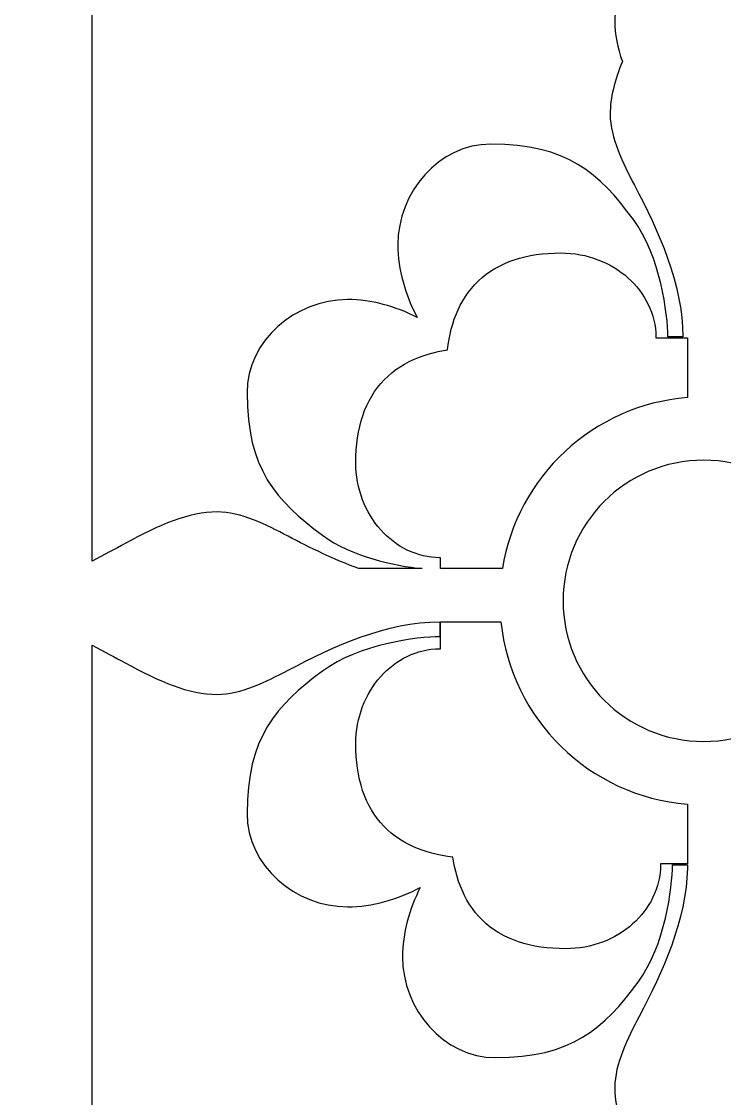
# Model space of a CAD drawing. Header units: centimetres. Extents: x -9.9 to 7.5, y -9.5 to 6.6.
# Drawn here: x 5.596 to 6.441, y -1.519 to -0.223 of the extents above; entities that cross this region are included whole.
import ezdxf

# ---------------------------------------------------------------- set-up
doc = ezdxf.new("R2010")
doc.units = ezdxf.units.CM
doc.header["$MEASUREMENT"] = 0
doc.layers.add('layer 1', color=7, linetype='Continuous')

msp = doc.modelspace()

# ---------------------------------------------------------------- linework, layer by layer
at = {"layer": 'layer 1', "color": 242}
for points, knots in [([(-0.77341, -9.47414), (-0.77341, -9.47414), (-0.77341, 6.55374), (-0.77341, 6.55374), (-0.77341, 6.55374), (-0.77341, 6.55374), (7.53147, 6.55374), (7.53147, 6.55374), (7.53147, 6.55374), (7.53147, 6.55374), (7.53147, -9.47414), (7.53147, -9.47414), (7.53147, -9.47414), (7.53147, -9.47414), (-0.77341, -9.47414), (-0.77341, -9.47414)], [0, 0, 0, 0, 0.2, 0.2, 0.2, 0.2, 0.4, 0.4, 0.4, 0.4, 0.6, 0.6, 0.6, 0.6, 1, 1, 1, 1]), ([(5.68065, 0.3086), (5.68065, 0.3086), (5.68065, -0.87241), (5.68065, -0.87241), (5.68065, -0.87241), (5.69508, -0.86493), (5.70855, -0.85773), (5.72031, -0.85135), (5.72031, -0.85135), (5.76062, -0.82894), (5.79758, -0.81327), (5.83119, -0.81327), (5.83119, -0.81327), (5.85919, -0.81327), (5.89056, -0.82894), (5.91632, -0.84239), (5.91632, -0.84239), (5.94296, -0.85653), (5.97171, -0.87067), (6.00154, -0.88147), (6.00154, -0.88147), (6.00154, -0.88147), (6.07756, -0.88147), (6.07756, -0.88147), (6.07756, -0.88147), (6.0443, -0.87807), (5.99251, -0.86712), (5.95777, -0.84126), (5.95777, -0.84126), (5.90175, -0.79982), (5.86704, -0.76175), (5.86704, -0.66988), (5.86704, -0.66988), (5.86704, -0.60715), (5.92527, -0.55788), (5.98801, -0.55788), (5.98801, -0.55788), (6.0164, -0.55788), (6.0457, -0.56614), (6.07166, -0.57923), (6.07166, -0.57923), (6.05747, -0.55237), (6.04841, -0.52163), (6.04841, -0.49189), (6.04841, -0.49189), (6.04841, -0.42914), (6.09768, -0.37092), (6.16041, -0.37092), (6.16041, -0.37092), (6.25228, -0.37092), (6.29034, -0.40563), (6.33179, -0.46164), (6.33179, -0.46164), (6.36427, -0.50531), (6.37324, -0.57589), (6.37324, -0.60278), (6.37324, -0.60278), (6.37324, -0.60278), (6.39116, -0.60278), (6.39116, -0.60278), (6.39116, -0.60278), (6.39116, -0.53892), (6.36204, -0.47508), (6.33291, -0.4202), (6.33291, -0.4202), (6.31946, -0.39444), (6.30379, -0.36307), (6.30379, -0.33506), (6.30379, -0.33506), (6.30379, -0.31512), (6.30931, -0.29399), (6.31848, -0.27168), (6.31848, -0.27168), (6.31271, -0.25479), (6.30939, -0.2386), (6.30939, -0.22313), (6.30939, -0.22313), (6.30939, -0.19512), (6.32506, -0.16376), (6.33852, -0.13799), (6.33852, -0.13799), (6.36706, -0.08423), (6.39557, -0.02187), (6.39672, 0.04068), (6.39672, 0.04068), (6.39672, 0.04068), (6.39672, 0.04459), (6.39672, 0.04459), (6.39672, 0.04459), (6.39672, 0.04459), (6.37884, 0.04459), (6.37884, 0.04459), (6.37884, 0.04459), (6.37884, 0.0177), (6.36988, -0.05288), (6.33739, -0.09655), (6.33739, -0.09655), (6.29595, -0.15257), (6.25787, -0.18728), (6.16601, -0.18728), (6.16601, -0.18728), (6.10328, -0.18728), (6.054, -0.12905), (6.054, -0.0663), (6.054, -0.0663), (6.054, -0.03792), (6.06227, -0.00861), (6.07536, 0.01735), (6.07536, 0.01735), (6.0485, 0.00316), (6.01775, -0.00591), (5.98801, -0.00591), (5.98801, -0.00591), (5.92527, -0.00591), (5.86704, 0.04336), (5.86704, 0.10609), (5.86704, 0.10609), (5.86704, 0.19796), (5.90175, 0.23603), (5.95777, 0.27747), (5.95777, 0.27747), (6.00144, 0.30996), (6.07201, 0.31893), (6.0989, 0.31893), (6.0989, 0.31893), (6.0989, 0.31893), (6.0989, 0.33685), (6.0989, 0.33685), (6.0989, 0.33685), (6.03504, 0.33685), (5.97121, 0.30772), (5.91632, 0.27859), (5.91632, 0.27859), (5.89056, 0.26515), (5.85919, 0.24947), (5.83119, 0.24947), (5.83119, 0.24947), (5.79758, 0.24947), (5.76062, 0.26515), (5.72031, 0.28756), (5.72031, 0.28756), (5.70855, 0.29394), (5.69508, 0.30112), (5.68065, 0.3086)], [0, 0, 0, 0, 0.027027, 0.027027, 0.027027, 0.027027, 0.0540541, 0.0540541, 0.0540541, 0.0540541, 0.0810811, 0.0810811, 0.0810811, 0.0810811, 0.1081081, 0.1081081, 0.1081081, 0.1081081, 0.1351351, 0.1351351, 0.1351351, 0.1351351, 0.1621622, 0.1621622, 0.1621622, 0.1621622, 0.1891892, 0.1891892, 0.1891892, 0.1891892, 0.2162162, 0.2162162, 0.2162162, 0.2162162, 0.2432432, 0.2432432, 0.2432432, 0.2432432, 0.2702703, 0.2702703, 0.2702703, 0.2702703, 0.2972973, 0.2972973, 0.2972973, 0.2972973, 0.3243243, 0.3243243, 0.3243243, 0.3243243, 0.3513514, 0.3513514, 0.3513514, 0.3513514, 0.3783784, 0.3783784, 0.3783784, 0.3783784, 0.4054054, 0.4054054, 0.4054054, 0.4054054, 0.4324324, 0.4324324, 0.4324324, 0.4324324, 0.4594595, 0.4594595, 0.4594595, 0.4594595, 0.4864865, 0.4864865, 0.4864865, 0.4864865, 0.5135135, 0.5135135, 0.5135135, 0.5135135, 0.5405405, 0.5405405, 0.5405405, 0.5405405, 0.5675676, 0.5675676, 0.5675676, 0.5675676, 0.5945946, 0.5945946, 0.5945946, 0.5945946, 0.6216216, 0.6216216, 0.6216216, 0.6216216, 0.6486486, 0.6486486, 0.6486486, 0.6486486, 0.6756757, 0.6756757, 0.6756757, 0.6756757, 0.7027027, 0.7027027, 0.7027027, 0.7027027, 0.7297297, 0.7297297, 0.7297297, 0.7297297, 0.7567568, 0.7567568, 0.7567568, 0.7567568, 0.7837838, 0.7837838, 0.7837838, 0.7837838, 0.8108108, 0.8108108, 0.8108108, 0.8108108, 0.8378378, 0.8378378, 0.8378378, 0.8378378, 0.8648649, 0.8648649, 0.8648649, 0.8648649, 0.8918919, 0.8918919, 0.8918919, 0.8918919, 0.9189189, 0.9189189, 0.9189189, 0.9189189, 0.9459459, 0.9459459, 0.9459459, 0.9459459, 1, 1, 1, 1]), ([(6.09988, -0.88147), (6.09988, -0.88147), (6.17419, -0.88147), (6.17419, -0.88147), (6.17419, -0.88147), (6.19177, -0.7708), (6.28341, -0.68477), (6.39672, -0.67578), (6.39672, -0.67578), (6.39672, -0.67578), (6.39672, -0.60376), (6.39672, -0.60376), (6.39672, -0.60376), (6.39672, -0.60376), (6.3588, -0.60376), (6.3588, -0.60376), (6.3588, -0.60376), (6.3588, -0.60376), (6.3588, -0.60238), (6.3588, -0.60238), (6.3588, -0.60238), (6.3588, -0.60238), (6.35866, -0.59765), (6.35866, -0.59765), (6.35866, -0.59765), (6.35866, -0.59765), (6.3582, -0.59258), (6.3582, -0.59258), (6.3582, -0.59258), (6.3582, -0.59258), (6.35745, -0.58756), (6.35745, -0.58756), (6.35745, -0.58756), (6.35745, -0.58756), (6.35642, -0.58261), (6.35642, -0.58261), (6.35642, -0.58261), (6.35642, -0.58261), (6.35511, -0.57774), (6.35511, -0.57774), (6.35511, -0.57774), (6.35511, -0.57774), (6.35354, -0.57296), (6.35354, -0.57296), (6.35354, -0.57296), (6.35354, -0.57296), (6.35171, -0.56828), (6.35171, -0.56828), (6.35171, -0.56828), (6.35171, -0.56828), (6.34964, -0.5637), (6.34964, -0.5637), (6.34964, -0.5637), (6.34964, -0.5637), (6.34733, -0.55923), (6.34733, -0.55923), (6.34733, -0.55923), (6.34733, -0.55923), (6.3448, -0.55489), (6.3448, -0.55489), (6.3448, -0.55489), (6.3448, -0.55489), (6.34205, -0.55067), (6.34205, -0.55067), (6.34205, -0.55067), (6.34205, -0.55067), (6.33909, -0.54658), (6.33909, -0.54658), (6.33909, -0.54658), (6.33909, -0.54658), (6.33592, -0.54263), (6.33592, -0.54263), (6.33592, -0.54263), (6.33592, -0.54263), (6.33255, -0.53882), (6.33255, -0.53882), (6.33255, -0.53882), (6.33255, -0.53882), (6.32899, -0.53516), (6.32899, -0.53516), (6.32899, -0.53516), (6.32899, -0.53516), (6.32524, -0.53165), (6.32524, -0.53165), (6.32524, -0.53165), (6.32524, -0.53165), (6.3213, -0.5283), (6.3213, -0.5283), (6.3213, -0.5283), (6.3213, -0.5283), (6.3172, -0.52512), (6.3172, -0.52512), (6.3172, -0.52512), (6.3172, -0.52512), (6.31292, -0.52211), (6.31292, -0.52211), (6.31292, -0.52211), (6.31292, -0.52211), (6.30848, -0.51927), (6.30848, -0.51927), (6.30848, -0.51927), (6.30848, -0.51927), (6.30388, -0.51663), (6.30388, -0.51663), (6.30388, -0.51663), (6.30388, -0.51663), (6.29912, -0.51418), (6.29912, -0.51418), (6.29912, -0.51418), (6.29912, -0.51418), (6.29422, -0.51192), (6.29422, -0.51192), (6.29422, -0.51192), (6.29422, -0.51192), (6.28917, -0.50987), (6.28917, -0.50987), (6.28917, -0.50987), (6.28917, -0.50987), (6.28398, -0.50804), (6.28398, -0.50804), (6.28398, -0.50804), (6.28398, -0.50804), (6.27867, -0.50643), (6.27867, -0.50643), (6.27867, -0.50643), (6.27867, -0.50643), (6.27323, -0.50505), (6.27323, -0.50505), (6.27323, -0.50505), (6.27323, -0.50505), (6.26768, -0.50391), (6.26768, -0.50391), (6.26768, -0.50391), (6.26768, -0.50391), (6.26201, -0.503), (6.26201, -0.503), (6.26201, -0.503), (6.26201, -0.503), (6.25624, -0.50235), (6.25624, -0.50235), (6.25624, -0.50235), (6.25624, -0.50235), (6.25038, -0.50196), (6.25038, -0.50196), (6.25038, -0.50196), (6.25038, -0.50196), (6.24451, -0.50182), (6.24451, -0.50182), (6.24451, -0.50182), (6.24451, -0.50182), (6.23677, -0.50195), (6.23677, -0.50195), (6.23677, -0.50195), (6.23677, -0.50195), (6.22931, -0.50232), (6.22931, -0.50232), (6.22931, -0.50232), (6.22931, -0.50232), (6.22204, -0.50295), (6.22204, -0.50295), (6.22204, -0.50295), (6.22204, -0.50295), (6.21495, -0.50382), (6.21495, -0.50382), (6.21495, -0.50382), (6.21495, -0.50382), (6.20805, -0.50496), (6.20805, -0.50496), (6.20805, -0.50496), (6.20805, -0.50496), (6.20133, -0.50637), (6.20133, -0.50637), (6.20133, -0.50637), (6.20133, -0.50637), (6.19479, -0.50804), (6.19479, -0.50804), (6.19479, -0.50804), (6.19479, -0.50804), (6.18845, -0.50998), (6.18845, -0.50998), (6.18845, -0.50998), (6.18845, -0.50998), (6.18229, -0.51221), (6.18229, -0.51221), (6.18229, -0.51221), (6.18229, -0.51221), (6.17633, -0.51471), (6.17633, -0.51471), (6.17633, -0.51471), (6.17633, -0.51471), (6.17058, -0.51749), (6.17058, -0.51749), (6.17058, -0.51749), (6.17058, -0.51749), (6.16504, -0.52055), (6.16504, -0.52055), (6.16504, -0.52055), (6.16504, -0.52055), (6.15973, -0.52389), (6.15973, -0.52389), (6.15973, -0.52389), (6.15973, -0.52389), (6.15465, -0.5275), (6.15465, -0.5275), (6.15465, -0.5275), (6.15465, -0.5275), (6.14982, -0.53138), (6.14982, -0.53138), (6.14982, -0.53138), (6.14982, -0.53138), (6.14526, -0.5355), (6.14526, -0.5355), (6.14526, -0.5355), (6.14526, -0.5355), (6.14095, -0.53987), (6.14095, -0.53987), (6.14095, -0.53987), (6.14095, -0.53987), (6.13692, -0.54446), (6.13692, -0.54446), (6.13692, -0.54446), (6.13692, -0.54446), (6.13316, -0.54925), (6.13316, -0.54925), (6.13316, -0.54925), (6.13316, -0.54925), (6.12969, -0.55424), (6.12969, -0.55424), (6.12969, -0.55424), (6.12969, -0.55424), (6.12649, -0.5594), (6.12649, -0.5594), (6.12649, -0.5594), (6.12649, -0.5594), (6.12356, -0.56473), (6.12356, -0.56473), (6.12356, -0.56473), (6.12356, -0.56473), (6.1209, -0.5702), (6.1209, -0.5702), (6.1209, -0.5702), (6.1209, -0.5702), (6.1185, -0.57581), (6.1185, -0.57581), (6.1185, -0.57581), (6.1185, -0.57581), (6.11634, -0.58155), (6.11634, -0.58155), (6.11634, -0.58155), (6.11634, -0.58155), (6.11443, -0.5874), (6.11443, -0.5874), (6.11443, -0.5874), (6.11443, -0.5874), (6.11274, -0.59337), (6.11274, -0.59337), (6.11274, -0.59337), (6.11274, -0.59337), (6.11128, -0.59945), (6.11128, -0.59945), (6.11128, -0.59945), (6.11128, -0.59945), (6.11003, -0.60563), (6.11003, -0.60563), (6.11003, -0.60563), (6.11003, -0.60563), (6.10898, -0.61192), (6.10898, -0.61192), (6.10898, -0.61192), (6.10898, -0.61192), (6.10813, -0.6183), (6.10813, -0.6183), (6.10813, -0.6183), (6.10813, -0.6183), (6.10811, -0.61849), (6.10811, -0.61849), (6.10811, -0.61849), (6.10811, -0.61849), (6.1033, -0.61925), (6.1033, -0.61925), (6.1033, -0.61925), (6.1033, -0.61925), (6.09704, -0.62046), (6.09704, -0.62046), (6.09704, -0.62046), (6.09704, -0.62046), (6.09088, -0.62188), (6.09088, -0.62188), (6.09088, -0.62188), (6.09088, -0.62188), (6.08484, -0.62353), (6.08484, -0.62353), (6.08484, -0.62353), (6.08484, -0.62353), (6.07891, -0.62541), (6.07891, -0.62541), (6.07891, -0.62541), (6.07891, -0.62541), (6.0731, -0.62753), (6.0731, -0.62753), (6.0731, -0.62753), (6.0731, -0.62753), (6.06741, -0.6299), (6.06741, -0.6299), (6.06741, -0.6299), (6.06741, -0.6299), (6.06186, -0.63253), (6.06186, -0.63253), (6.06186, -0.63253), (6.06186, -0.63253), (6.05647, -0.63544), (6.05647, -0.63544), (6.05647, -0.63544), (6.05647, -0.63544), (6.05123, -0.63861), (6.05123, -0.63861), (6.05123, -0.63861), (6.05123, -0.63861), (6.04617, -0.64207), (6.04617, -0.64207), (6.04617, -0.64207), (6.04617, -0.64207), (6.0413, -0.64581), (6.0413, -0.64581), (6.0413, -0.64581), (6.0413, -0.64581), (6.03664, -0.64983), (6.03664, -0.64983), (6.03664, -0.64983), (6.03664, -0.64983), (6.03221, -0.65413), (6.03221, -0.65413), (6.03221, -0.65413), (6.03221, -0.65413), (6.02801, -0.65871), (6.02801, -0.65871), (6.02801, -0.65871), (6.02801, -0.65871), (6.02407, -0.66354), (6.02407, -0.66354), (6.02407, -0.66354), (6.02407, -0.66354), (6.0204, -0.66863), (6.0204, -0.66863), (6.0204, -0.66863), (6.0204, -0.66863), (6.017, -0.67397), (6.017, -0.67397), (6.017, -0.67397), (6.017, -0.67397), (6.01388, -0.67953), (6.01388, -0.67953), (6.01388, -0.67953), (6.01388, -0.67953), (6.01105, -0.68531), (6.01105, -0.68531), (6.01105, -0.68531), (6.01105, -0.68531), (6.00851, -0.69131), (6.00851, -0.69131), (6.00851, -0.69131), (6.00851, -0.69131), (6.00625, -0.6975), (6.00625, -0.6975), (6.00625, -0.6975), (6.00625, -0.6975), (6.00427, -0.70389), (6.00427, -0.70389), (6.00427, -0.70389), (6.00427, -0.70389), (6.00257, -0.71047), (6.00257, -0.71047), (6.00257, -0.71047), (6.00257, -0.71047), (6.00114, -0.71724), (6.00114, -0.71724), (6.00114, -0.71724), (6.00114, -0.71724), (5.99998, -0.72419), (5.99998, -0.72419), (5.99998, -0.72419), (5.99998, -0.72419), (5.99909, -0.73133), (5.99909, -0.73133), (5.99909, -0.73133), (5.99909, -0.73133), (5.99845, -0.73866), (5.99845, -0.73866), (5.99845, -0.73866), (5.99845, -0.73866), (5.99807, -0.74618), (5.99807, -0.74618), (5.99807, -0.74618), (5.99807, -0.74618), (5.99795, -0.75398), (5.99795, -0.75398), (5.99795, -0.75398), (5.99795, -0.75398), (5.99808, -0.75985), (5.99808, -0.75985), (5.99808, -0.75985), (5.99808, -0.75985), (5.99848, -0.76571), (5.99848, -0.76571), (5.99848, -0.76571), (5.99848, -0.76571), (5.99913, -0.77148), (5.99913, -0.77148), (5.99913, -0.77148), (5.99913, -0.77148), (6.00003, -0.77714), (6.00003, -0.77714), (6.00003, -0.77714), (6.00003, -0.77714), (6.00117, -0.7827), (6.00117, -0.7827), (6.00117, -0.7827), (6.00117, -0.7827), (6.00255, -0.78815), (6.00255, -0.78815), (6.00255, -0.78815), (6.00255, -0.78815), (6.00417, -0.79347), (6.00417, -0.79347), (6.00417, -0.79347), (6.00417, -0.79347), (6.006, -0.79865), (6.006, -0.79865), (6.006, -0.79865), (6.006, -0.79865), (6.00804, -0.80369), (6.00804, -0.80369), (6.00804, -0.80369), (6.00804, -0.80369), (6.01029, -0.8086), (6.01029, -0.8086), (6.01029, -0.8086), (6.01029, -0.8086), (6.01275, -0.81335), (6.01275, -0.81335), (6.01275, -0.81335), (6.01275, -0.81335), (6.01539, -0.81796), (6.01539, -0.81796), (6.01539, -0.81796), (6.01539, -0.81796), (6.01822, -0.8224), (6.01822, -0.8224), (6.01822, -0.8224), (6.01822, -0.8224), (6.02124, -0.82668), (6.02124, -0.82668), (6.02124, -0.82668), (6.02124, -0.82668), (6.02442, -0.83079), (6.02442, -0.83079), (6.02442, -0.83079), (6.02442, -0.83079), (6.02777, -0.83472), (6.02777, -0.83472), (6.02777, -0.83472), (6.02777, -0.83472), (6.03127, -0.83847), (6.03127, -0.83847), (6.03127, -0.83847), (6.03127, -0.83847), (6.03493, -0.84203), (6.03493, -0.84203), (6.03493, -0.84203), (6.03493, -0.84203), (6.03875, -0.8454), (6.03875, -0.8454), (6.03875, -0.8454), (6.03875, -0.8454), (6.0427, -0.84857), (6.0427, -0.84857), (6.0427, -0.84857), (6.0427, -0.84857), (6.04679, -0.85154), (6.04679, -0.85154), (6.04679, -0.85154), (6.04679, -0.85154), (6.05101, -0.85429), (6.05101, -0.85429), (6.05101, -0.85429), (6.05101, -0.85429), (6.05536, -0.85683), (6.05536, -0.85683), (6.05536, -0.85683), (6.05536, -0.85683), (6.05982, -0.85913), (6.05982, -0.85913), (6.05982, -0.85913), (6.05982, -0.85913), (6.06439, -0.8612), (6.06439, -0.8612), (6.06439, -0.8612), (6.06439, -0.8612), (6.06907, -0.86302), (6.06907, -0.86302), (6.06907, -0.86302), (6.06907, -0.86302), (6.07386, -0.8646), (6.07386, -0.8646), (6.07386, -0.8646), (6.07386, -0.8646), (6.07873, -0.8659), (6.07873, -0.8659), (6.07873, -0.8659), (6.07873, -0.8659), (6.08368, -0.86694), (6.08368, -0.86694), (6.08368, -0.86694), (6.08368, -0.86694), (6.0887, -0.86769), (6.0887, -0.86769), (6.0887, -0.86769), (6.0887, -0.86769), (6.09378, -0.86815), (6.09378, -0.86815), (6.09378, -0.86815), (6.09378, -0.86815), (6.09851, -0.86829), (6.09851, -0.86829), (6.09851, -0.86829), (6.09851, -0.86829), (6.09988, -0.86829), (6.09988, -0.86829), (6.09988, -0.86829), (6.09988, -0.86829), (6.09988, -0.88147), (6.09988, -0.88147)], [0, 0, 0, 0, 0.0074627, 0.0074627, 0.0074627, 0.0074627, 0.0149254, 0.0149254, 0.0149254, 0.0149254, 0.0223881, 0.0223881, 0.0223881, 0.0223881, 0.0298507, 0.0298507, 0.0298507, 0.0298507, 0.0373134, 0.0373134, 0.0373134, 0.0373134, 0.0447761, 0.0447761, 0.0447761, 0.0447761, 0.0522388, 0.0522388, 0.0522388, 0.0522388, 0.0597015, 0.0597015, 0.0597015, 0.0597015, 0.0671642, 0.0671642, 0.0671642, 0.0671642, 0.0746269, 0.0746269, 0.0746269, 0.0746269, 0.0820896, 0.0820896, 0.0820896, 0.0820896, 0.0895522, 0.0895522, 0.0895522, 0.0895522, 0.0970149, 0.0970149, 0.0970149, 0.0970149, 0.1044776, 0.1044776, 0.1044776, 0.1044776, 0.1119403, 0.1119403, 0.1119403, 0.1119403, 0.119403, 0.119403, 0.119403, 0.119403, 0.1268657, 0.1268657, 0.1268657, 0.1268657, 0.1343284, 0.1343284, 0.1343284, 0.1343284, 0.141791, 0.141791, 0.141791, 0.141791, 0.1492537, 0.1492537, 0.1492537, 0.1492537, 0.1567164, 0.1567164, 0.1567164, 0.1567164, 0.1641791, 0.1641791, 0.1641791, 0.1641791, 0.1716418, 0.1716418, 0.1716418, 0.1716418, 0.1791045, 0.1791045, 0.1791045, 0.1791045, 0.1865672, 0.1865672, 0.1865672, 0.1865672, 0.1940299, 0.1940299, 0.1940299, 0.1940299, 0.2014925, 0.2014925, 0.2014925, 0.2014925, 0.2089552, 0.2089552, 0.2089552, 0.2089552, 0.2164179, 0.2164179, 0.2164179, 0.2164179, 0.2238806, 0.2238806, 0.2238806, 0.2238806, 0.2313433, 0.2313433, 0.2313433, 0.2313433, 0.238806, 0.238806, 0.238806, 0.238806, 0.2462687, 0.2462687, 0.2462687, 0.2462687, 0.2537313, 0.2537313, 0.2537313, 0.2537313, 0.261194, 0.261194, 0.261194, 0.261194, 0.2686567, 0.2686567, 0.2686567, 0.2686567, 0.2761194, 0.2761194, 0.2761194, 0.2761194, 0.2835821, 0.2835821, 0.2835821, 0.2835821, 0.2910448, 0.2910448, 0.2910448, 0.2910448, 0.2985075, 0.2985075, 0.2985075, 0.2985075, 0.3059701, 0.3059701, 0.3059701, 0.3059701, 0.3134328, 0.3134328, 0.3134328, 0.3134328, 0.3208955, 0.3208955, 0.3208955, 0.3208955, 0.3283582, 0.3283582, 0.3283582, 0.3283582, 0.3358209, 0.3358209, 0.3358209, 0.3358209, 0.3432836, 0.3432836, 0.3432836, 0.3432836, 0.3507463, 0.3507463, 0.3507463, 0.3507463, 0.358209, 0.358209, 0.358209, 0.358209, 0.3656716, 0.3656716, 0.3656716, 0.3656716, 0.3731343, 0.3731343, 0.3731343, 0.3731343, 0.380597, 0.380597, 0.380597, 0.380597, 0.3880597, 0.3880597, 0.3880597, 0.3880597, 0.3955224, 0.3955224, 0.3955224, 0.3955224, 0.4029851, 0.4029851, 0.4029851, 0.4029851, 0.4104478, 0.4104478, 0.4104478, 0.4104478, 0.4179104, 0.4179104, 0.4179104, 0.4179104, 0.4253731, 0.4253731, 0.4253731, 0.4253731, 0.4328358, 0.4328358, 0.4328358, 0.4328358, 0.4402985, 0.4402985, 0.4402985, 0.4402985, 0.4477612, 0.4477612, 0.4477612, 0.4477612, 0.4552239, 0.4552239, 0.4552239, 0.4552239, 0.4626866, 0.4626866, 0.4626866, 0.4626866, 0.4701493, 0.4701493, 0.4701493, 0.4701493, 0.4776119, 0.4776119, 0.4776119, 0.4776119, 0.4850746, 0.4850746, 0.4850746, 0.4850746, 0.4925373, 0.4925373, 0.4925373, 0.4925373, 0.5, 0.5, 0.5, 0.5, 0.5074627, 0.5074627, 0.5074627, 0.5074627, 0.5149254, 0.5149254, 0.5149254, 0.5149254, 0.5223881, 0.5223881, 0.5223881, 0.5223881, 0.5298507, 0.5298507, 0.5298507, 0.5298507, 0.5373134, 0.5373134, 0.5373134, 0.5373134, 0.5447761, 0.5447761, 0.5447761, 0.5447761, 0.5522388, 0.5522388, 0.5522388, 0.5522388, 0.5597015, 0.5597015, 0.5597015, 0.5597015, 0.5671642, 0.5671642, 0.5671642, 0.5671642, 0.5746269, 0.5746269, 0.5746269, 0.5746269, 0.5820896, 0.5820896, 0.5820896, 0.5820896, 0.5895522, 0.5895522, 0.5895522, 0.5895522, 0.5970149, 0.5970149, 0.5970149, 0.5970149, 0.6044776, 0.6044776, 0.6044776, 0.6044776, 0.6119403, 0.6119403, 0.6119403, 0.6119403, 0.619403, 0.619403, 0.619403, 0.619403, 0.6268657, 0.6268657, 0.6268657, 0.6268657, 0.6343284, 0.6343284, 0.6343284, 0.6343284, 0.641791, 0.641791, 0.641791, 0.641791, 0.6492537, 0.6492537, 0.6492537, 0.6492537, 0.6567164, 0.6567164, 0.6567164, 0.6567164, 0.6641791, 0.6641791, 0.6641791, 0.6641791, 0.6716418, 0.6716418, 0.6716418, 0.6716418, 0.6791045, 0.6791045, 0.6791045, 0.6791045, 0.6865672, 0.6865672, 0.6865672, 0.6865672, 0.6940299, 0.6940299, 0.6940299, 0.6940299, 0.7014925, 0.7014925, 0.7014925, 0.7014925, 0.7089552, 0.7089552, 0.7089552, 0.7089552, 0.7164179, 0.7164179, 0.7164179, 0.7164179, 0.7238806, 0.7238806, 0.7238806, 0.7238806, 0.7313433, 0.7313433, 0.7313433, 0.7313433, 0.738806, 0.738806, 0.738806, 0.738806, 0.7462687, 0.7462687, 0.7462687, 0.7462687, 0.7537313, 0.7537313, 0.7537313, 0.7537313, 0.761194, 0.761194, 0.761194, 0.761194, 0.7686567, 0.7686567, 0.7686567, 0.7686567, 0.7761194, 0.7761194, 0.7761194, 0.7761194, 0.7835821, 0.7835821, 0.7835821, 0.7835821, 0.7910448, 0.7910448, 0.7910448, 0.7910448, 0.7985075, 0.7985075, 0.7985075, 0.7985075, 0.8059701, 0.8059701, 0.8059701, 0.8059701, 0.8134328, 0.8134328, 0.8134328, 0.8134328, 0.8208955, 0.8208955, 0.8208955, 0.8208955, 0.8283582, 0.8283582, 0.8283582, 0.8283582, 0.8358209, 0.8358209, 0.8358209, 0.8358209, 0.8432836, 0.8432836, 0.8432836, 0.8432836, 0.8507463, 0.8507463, 0.8507463, 0.8507463, 0.858209, 0.858209, 0.858209, 0.858209, 0.8656716, 0.8656716, 0.8656716, 0.8656716, 0.8731343, 0.8731343, 0.8731343, 0.8731343, 0.880597, 0.880597, 0.880597, 0.880597, 0.8880597, 0.8880597, 0.8880597, 0.8880597, 0.8955224, 0.8955224, 0.8955224, 0.8955224, 0.9029851, 0.9029851, 0.9029851, 0.9029851, 0.9104478, 0.9104478, 0.9104478, 0.9104478, 0.9179104, 0.9179104, 0.9179104, 0.9179104, 0.9253731, 0.9253731, 0.9253731, 0.9253731, 0.9328358, 0.9328358, 0.9328358, 0.9328358, 0.9402985, 0.9402985, 0.9402985, 0.9402985, 0.9477612, 0.9477612, 0.9477612, 0.9477612, 0.9552239, 0.9552239, 0.9552239, 0.9552239, 0.9626866, 0.9626866, 0.9626866, 0.9626866, 0.9701493, 0.9701493, 0.9701493, 0.9701493, 0.9776119, 0.9776119, 0.9776119, 0.9776119, 0.9850746, 0.9850746, 0.9850746, 0.9850746, 1, 1, 1, 1]), ([(6.2472, -0.92024), (6.2472, -0.82683), (6.32295, -0.75107), (6.41636, -0.75107), (6.41636, -0.75107), (6.50978, -0.75107), (6.58553, -0.82683), (6.58553, -0.92024), (6.58553, -0.92024), (6.58553, -1.01365), (6.50978, -1.08941), (6.41636, -1.08941), (6.41636, -1.08941), (6.32295, -1.08941), (6.2472, -1.01365), (6.2472, -0.92024)], [0, 0, 0, 0, 0.2, 0.2, 0.2, 0.2, 0.4, 0.4, 0.4, 0.4, 0.6, 0.6, 0.6, 0.6, 1, 1, 1, 1]), ([(5.68065, -0.97368), (5.68065, -0.97368), (5.68065, -2.15469), (5.68065, -2.15469), (5.68065, -2.15469), (5.69508, -2.14721), (5.70855, -2.14002), (5.72031, -2.13364), (5.72031, -2.13364), (5.76062, -2.11122), (5.79758, -2.09555), (5.83119, -2.09555), (5.83119, -2.09555), (5.85919, -2.09555), (5.89056, -2.11122), (5.91632, -2.12468), (5.91632, -2.12468), (5.94296, -2.13882), (5.97171, -2.15295), (6.00154, -2.16376), (6.00154, -2.16376), (6.00154, -2.16376), (6.07756, -2.16376), (6.07756, -2.16376), (6.07756, -2.16376), (6.0443, -2.16036), (5.99251, -2.1494), (5.95777, -2.12355), (5.95777, -2.12355), (5.90175, -2.08211), (5.86704, -2.04404), (5.86704, -1.95217), (5.86704, -1.95217), (5.86704, -1.88944), (5.92527, -1.84016), (5.98801, -1.84016), (5.98801, -1.84016), (6.0164, -1.84016), (6.0457, -1.84843), (6.07166, -1.86152), (6.07166, -1.86152), (6.05747, -1.83466), (6.04841, -1.80391), (6.04841, -1.77417), (6.04841, -1.77417), (6.04841, -1.71143), (6.09768, -1.6532), (6.16041, -1.6532), (6.16041, -1.6532), (6.25228, -1.6532), (6.29034, -1.68791), (6.33179, -1.74393), (6.33179, -1.74393), (6.36427, -1.7876), (6.37324, -1.85818), (6.37324, -1.88506), (6.37324, -1.88506), (6.37324, -1.88506), (6.39116, -1.88506), (6.39116, -1.88506), (6.39116, -1.88506), (6.39116, -1.8212), (6.36204, -1.75737), (6.33291, -1.70249), (6.33291, -1.70249), (6.31946, -1.67672), (6.30379, -1.64535), (6.30379, -1.61735), (6.30379, -1.61735), (6.30379, -1.5974), (6.30931, -1.57627), (6.31848, -1.55397), (6.31848, -1.55397), (6.31271, -1.53707), (6.30939, -1.52089), (6.30939, -1.50542), (6.30939, -1.50542), (6.30939, -1.47741), (6.32506, -1.44604), (6.33852, -1.42028), (6.33852, -1.42028), (6.36706, -1.36651), (6.39557, -1.30416), (6.39672, -1.24161), (6.39672, -1.24161), (6.39672, -1.24161), (6.39672, -1.2377), (6.39672, -1.2377), (6.39672, -1.2377), (6.39672, -1.2377), (6.37884, -1.2377), (6.37884, -1.2377), (6.37884, -1.2377), (6.37884, -1.26459), (6.36988, -1.33517), (6.33739, -1.37884), (6.33739, -1.37884), (6.29595, -1.43485), (6.25787, -1.46956), (6.16601, -1.46956), (6.16601, -1.46956), (6.10328, -1.46956), (6.054, -1.41133), (6.054, -1.34859), (6.054, -1.34859), (6.054, -1.3202), (6.06227, -1.2909), (6.07536, -1.26494), (6.07536, -1.26494), (6.0485, -1.27913), (6.01775, -1.2882), (5.98801, -1.2882), (5.98801, -1.2882), (5.92527, -1.2882), (5.86704, -1.23892), (5.86704, -1.17619), (5.86704, -1.17619), (5.86704, -1.08432), (5.90175, -1.04626), (5.95777, -1.00481), (5.95777, -1.00481), (6.00144, -0.97233), (6.07201, -0.96336), (6.0989, -0.96336), (6.0989, -0.96336), (6.0989, -0.96336), (6.0989, -0.94544), (6.0989, -0.94544), (6.0989, -0.94544), (6.03504, -0.94544), (5.97121, -0.97456), (5.91632, -1.0037), (5.91632, -1.0037), (5.89056, -1.01714), (5.85919, -1.03281), (5.83119, -1.03281), (5.83119, -1.03281), (5.79758, -1.03281), (5.76062, -1.01714), (5.72031, -0.99472), (5.72031, -0.99472), (5.70855, -0.98835), (5.69508, -0.98116), (5.68065, -0.97368)], [0, 0, 0, 0, 0.027027, 0.027027, 0.027027, 0.027027, 0.0540541, 0.0540541, 0.0540541, 0.0540541, 0.0810811, 0.0810811, 0.0810811, 0.0810811, 0.1081081, 0.1081081, 0.1081081, 0.1081081, 0.1351351, 0.1351351, 0.1351351, 0.1351351, 0.1621622, 0.1621622, 0.1621622, 0.1621622, 0.1891892, 0.1891892, 0.1891892, 0.1891892, 0.2162162, 0.2162162, 0.2162162, 0.2162162, 0.2432432, 0.2432432, 0.2432432, 0.2432432, 0.2702703, 0.2702703, 0.2702703, 0.2702703, 0.2972973, 0.2972973, 0.2972973, 0.2972973, 0.3243243, 0.3243243, 0.3243243, 0.3243243, 0.3513514, 0.3513514, 0.3513514, 0.3513514, 0.3783784, 0.3783784, 0.3783784, 0.3783784, 0.4054054, 0.4054054, 0.4054054, 0.4054054, 0.4324324, 0.4324324, 0.4324324, 0.4324324, 0.4594595, 0.4594595, 0.4594595, 0.4594595, 0.4864865, 0.4864865, 0.4864865, 0.4864865, 0.5135135, 0.5135135, 0.5135135, 0.5135135, 0.5405405, 0.5405405, 0.5405405, 0.5405405, 0.5675676, 0.5675676, 0.5675676, 0.5675676, 0.5945946, 0.5945946, 0.5945946, 0.5945946, 0.6216216, 0.6216216, 0.6216216, 0.6216216, 0.6486486, 0.6486486, 0.6486486, 0.6486486, 0.6756757, 0.6756757, 0.6756757, 0.6756757, 0.7027027, 0.7027027, 0.7027027, 0.7027027, 0.7297297, 0.7297297, 0.7297297, 0.7297297, 0.7567568, 0.7567568, 0.7567568, 0.7567568, 0.7837838, 0.7837838, 0.7837838, 0.7837838, 0.8108108, 0.8108108, 0.8108108, 0.8108108, 0.8378378, 0.8378378, 0.8378378, 0.8378378, 0.8648649, 0.8648649, 0.8648649, 0.8648649, 0.8918919, 0.8918919, 0.8918919, 0.8918919, 0.9189189, 0.9189189, 0.9189189, 0.9189189, 0.9459459, 0.9459459, 0.9459459, 0.9459459, 1, 1, 1, 1]), ([(6.17241, -0.94544), (6.17241, -0.94544), (6.09988, -0.94544), (6.09988, -0.94544), (6.09988, -0.94544), (6.09988, -0.94544), (6.09988, -0.9778), (6.09988, -0.9778), (6.09988, -0.9778), (6.09988, -0.9778), (6.09851, -0.9778), (6.09851, -0.9778), (6.09851, -0.9778), (6.09851, -0.9778), (6.09378, -0.97794), (6.09378, -0.97794), (6.09378, -0.97794), (6.09378, -0.97794), (6.0887, -0.9784), (6.0887, -0.9784), (6.0887, -0.9784), (6.0887, -0.9784), (6.08368, -0.97915), (6.08368, -0.97915), (6.08368, -0.97915), (6.08368, -0.97915), (6.07873, -0.98019), (6.07873, -0.98019), (6.07873, -0.98019), (6.07873, -0.98019), (6.07386, -0.9815), (6.07386, -0.9815), (6.07386, -0.9815), (6.07386, -0.9815), (6.06908, -0.98307), (6.06908, -0.98307), (6.06908, -0.98307), (6.06908, -0.98307), (6.0644, -0.98489), (6.0644, -0.98489), (6.0644, -0.98489), (6.0644, -0.98489), (6.05982, -0.98696), (6.05982, -0.98696), (6.05982, -0.98696), (6.05982, -0.98696), (6.05535, -0.98927), (6.05535, -0.98927), (6.05535, -0.98927), (6.05535, -0.98927), (6.05101, -0.9918), (6.05101, -0.9918), (6.05101, -0.9918), (6.05101, -0.9918), (6.04679, -0.99455), (6.04679, -0.99455), (6.04679, -0.99455), (6.04679, -0.99455), (6.0427, -0.99751), (6.0427, -0.99751), (6.0427, -0.99751), (6.0427, -0.99751), (6.03875, -1.00068), (6.03875, -1.00068), (6.03875, -1.00068), (6.03875, -1.00068), (6.03494, -1.00405), (6.03494, -1.00405), (6.03494, -1.00405), (6.03494, -1.00405), (6.03127, -1.00762), (6.03127, -1.00762), (6.03127, -1.00762), (6.03127, -1.00762), (6.02777, -1.01136), (6.02777, -1.01136), (6.02777, -1.01136), (6.02777, -1.01136), (6.02442, -1.01529), (6.02442, -1.01529), (6.02442, -1.01529), (6.02442, -1.01529), (6.02124, -1.0194), (6.02124, -1.0194), (6.02124, -1.0194), (6.02124, -1.0194), (6.01822, -1.02368), (6.01822, -1.02368), (6.01822, -1.02368), (6.01822, -1.02368), (6.01539, -1.02812), (6.01539, -1.02812), (6.01539, -1.02812), (6.01539, -1.02812), (6.01275, -1.03272), (6.01275, -1.03272), (6.01275, -1.03272), (6.01275, -1.03272), (6.01029, -1.03748), (6.01029, -1.03748), (6.01029, -1.03748), (6.01029, -1.03748), (6.00804, -1.04239), (6.00804, -1.04239), (6.00804, -1.04239), (6.00804, -1.04239), (6.006, -1.04743), (6.006, -1.04743), (6.006, -1.04743), (6.006, -1.04743), (6.00416, -1.05262), (6.00416, -1.05262), (6.00416, -1.05262), (6.00416, -1.05262), (6.00255, -1.05793), (6.00255, -1.05793), (6.00255, -1.05793), (6.00255, -1.05793), (6.00117, -1.06337), (6.00117, -1.06337), (6.00117, -1.06337), (6.00117, -1.06337), (6.00003, -1.06893), (6.00003, -1.06893), (6.00003, -1.06893), (6.00003, -1.06893), (5.99913, -1.0746), (5.99913, -1.0746), (5.99913, -1.0746), (5.99913, -1.0746), (5.99848, -1.08036), (5.99848, -1.08036), (5.99848, -1.08036), (5.99848, -1.08036), (5.99808, -1.08622), (5.99808, -1.08622), (5.99808, -1.08622), (5.99808, -1.08622), (5.99795, -1.09209), (5.99795, -1.09209), (5.99795, -1.09209), (5.99795, -1.09209), (5.99807, -1.09983), (5.99807, -1.09983), (5.99807, -1.09983), (5.99807, -1.09983), (5.99844, -1.10729), (5.99844, -1.10729), (5.99844, -1.10729), (5.99844, -1.10729), (5.99907, -1.11456), (5.99907, -1.11456), (5.99907, -1.11456), (5.99907, -1.11456), (5.99995, -1.12165), (5.99995, -1.12165), (5.99995, -1.12165), (5.99995, -1.12165), (6.00108, -1.12855), (6.00108, -1.12855), (6.00108, -1.12855), (6.00108, -1.12855), (6.00249, -1.13527), (6.00249, -1.13527), (6.00249, -1.13527), (6.00249, -1.13527), (6.00416, -1.14181), (6.00416, -1.14181), (6.00416, -1.14181), (6.00416, -1.14181), (6.0061, -1.14815), (6.0061, -1.14815), (6.0061, -1.14815), (6.0061, -1.14815), (6.00832, -1.15431), (6.00832, -1.15431), (6.00832, -1.15431), (6.00832, -1.15431), (6.01083, -1.16027), (6.01083, -1.16027), (6.01083, -1.16027), (6.01083, -1.16027), (6.01361, -1.16603), (6.01361, -1.16603), (6.01361, -1.16603), (6.01361, -1.16603), (6.01667, -1.17156), (6.01667, -1.17156), (6.01667, -1.17156), (6.01667, -1.17156), (6.02001, -1.17687), (6.02001, -1.17687), (6.02001, -1.17687), (6.02001, -1.17687), (6.02362, -1.18195), (6.02362, -1.18195), (6.02362, -1.18195), (6.02362, -1.18195), (6.0275, -1.18678), (6.0275, -1.18678), (6.0275, -1.18678), (6.0275, -1.18678), (6.03162, -1.19134), (6.03162, -1.19134), (6.03162, -1.19134), (6.03162, -1.19134), (6.03598, -1.19565), (6.03598, -1.19565), (6.03598, -1.19565), (6.03598, -1.19565), (6.04057, -1.19968), (6.04057, -1.19968), (6.04057, -1.19968), (6.04057, -1.19968), (6.04537, -1.20343), (6.04537, -1.20343), (6.04537, -1.20343), (6.04537, -1.20343), (6.05036, -1.20691), (6.05036, -1.20691), (6.05036, -1.20691), (6.05036, -1.20691), (6.05552, -1.21011), (6.05552, -1.21011), (6.05552, -1.21011), (6.05552, -1.21011), (6.06084, -1.21304), (6.06084, -1.21304), (6.06084, -1.21304), (6.06084, -1.21304), (6.06632, -1.2157), (6.06632, -1.2157), (6.06632, -1.2157), (6.06632, -1.2157), (6.07193, -1.2181), (6.07193, -1.2181), (6.07193, -1.2181), (6.07193, -1.2181), (6.07766, -1.22026), (6.07766, -1.22026), (6.07766, -1.22026), (6.07766, -1.22026), (6.08352, -1.22217), (6.08352, -1.22217), (6.08352, -1.22217), (6.08352, -1.22217), (6.08949, -1.22386), (6.08949, -1.22386), (6.08949, -1.22386), (6.08949, -1.22386), (6.09557, -1.22532), (6.09557, -1.22532), (6.09557, -1.22532), (6.09557, -1.22532), (6.10175, -1.22657), (6.10175, -1.22657), (6.10175, -1.22657), (6.10175, -1.22657), (6.10803, -1.22762), (6.10803, -1.22762), (6.10803, -1.22762), (6.10803, -1.22762), (6.11442, -1.22847), (6.11442, -1.22847), (6.11442, -1.22847), (6.11442, -1.22847), (6.11461, -1.22849), (6.11461, -1.22849), (6.11461, -1.22849), (6.11461, -1.22849), (6.11537, -1.2333), (6.11537, -1.2333), (6.11537, -1.2333), (6.11537, -1.2333), (6.11658, -1.23956), (6.11658, -1.23956), (6.11658, -1.23956), (6.11658, -1.23956), (6.118, -1.24572), (6.118, -1.24572), (6.118, -1.24572), (6.118, -1.24572), (6.11965, -1.25176), (6.11965, -1.25176), (6.11965, -1.25176), (6.11965, -1.25176), (6.12153, -1.25769), (6.12153, -1.25769), (6.12153, -1.25769), (6.12153, -1.25769), (6.12365, -1.2635), (6.12365, -1.2635), (6.12365, -1.2635), (6.12365, -1.2635), (6.12602, -1.26919), (6.12602, -1.26919), (6.12602, -1.26919), (6.12602, -1.26919), (6.12865, -1.27473), (6.12865, -1.27473), (6.12865, -1.27473), (6.12865, -1.27473), (6.13155, -1.28013), (6.13155, -1.28013), (6.13155, -1.28013), (6.13155, -1.28013), (6.13473, -1.28537), (6.13473, -1.28537), (6.13473, -1.28537), (6.13473, -1.28537), (6.13819, -1.29043), (6.13819, -1.29043), (6.13819, -1.29043), (6.13819, -1.29043), (6.14193, -1.2953), (6.14193, -1.2953), (6.14193, -1.2953), (6.14193, -1.2953), (6.14595, -1.29996), (6.14595, -1.29996), (6.14595, -1.29996), (6.14595, -1.29996), (6.15026, -1.30439), (6.15026, -1.30439), (6.15026, -1.30439), (6.15026, -1.30439), (6.15482, -1.30859), (6.15482, -1.30859), (6.15482, -1.30859), (6.15482, -1.30859), (6.15966, -1.31253), (6.15966, -1.31253), (6.15966, -1.31253), (6.15966, -1.31253), (6.16475, -1.3162), (6.16475, -1.3162), (6.16475, -1.3162), (6.16475, -1.3162), (6.17008, -1.3196), (6.17008, -1.3196), (6.17008, -1.3196), (6.17008, -1.3196), (6.17565, -1.32272), (6.17565, -1.32272), (6.17565, -1.32272), (6.17565, -1.32272), (6.18143, -1.32555), (6.18143, -1.32555), (6.18143, -1.32555), (6.18143, -1.32555), (6.18743, -1.32809), (6.18743, -1.32809), (6.18743, -1.32809), (6.18743, -1.32809), (6.19362, -1.33035), (6.19362, -1.33035), (6.19362, -1.33035), (6.19362, -1.33035), (6.20001, -1.33233), (6.20001, -1.33233), (6.20001, -1.33233), (6.20001, -1.33233), (6.20659, -1.33403), (6.20659, -1.33403), (6.20659, -1.33403), (6.20659, -1.33403), (6.21336, -1.33546), (6.21336, -1.33546), (6.21336, -1.33546), (6.21336, -1.33546), (6.22031, -1.33662), (6.22031, -1.33662), (6.22031, -1.33662), (6.22031, -1.33662), (6.22745, -1.33752), (6.22745, -1.33752), (6.22745, -1.33752), (6.22745, -1.33752), (6.23478, -1.33815), (6.23478, -1.33815), (6.23478, -1.33815), (6.23478, -1.33815), (6.2423, -1.33853), (6.2423, -1.33853), (6.2423, -1.33853), (6.2423, -1.33853), (6.25011, -1.33865), (6.25011, -1.33865), (6.25011, -1.33865), (6.25011, -1.33865), (6.25597, -1.33852), (6.25597, -1.33852), (6.25597, -1.33852), (6.25597, -1.33852), (6.26184, -1.33813), (6.26184, -1.33813), (6.26184, -1.33813), (6.26184, -1.33813), (6.2676, -1.33748), (6.2676, -1.33748), (6.2676, -1.33748), (6.2676, -1.33748), (6.27327, -1.33657), (6.27327, -1.33657), (6.27327, -1.33657), (6.27327, -1.33657), (6.27882, -1.33543), (6.27882, -1.33543), (6.27882, -1.33543), (6.27882, -1.33543), (6.28427, -1.33405), (6.28427, -1.33405), (6.28427, -1.33405), (6.28427, -1.33405), (6.28959, -1.33244), (6.28959, -1.33244), (6.28959, -1.33244), (6.28959, -1.33244), (6.29477, -1.3306), (6.29477, -1.3306), (6.29477, -1.3306), (6.29477, -1.3306), (6.29981, -1.32856), (6.29981, -1.32856), (6.29981, -1.32856), (6.29981, -1.32856), (6.30472, -1.32631), (6.30472, -1.32631), (6.30472, -1.32631), (6.30472, -1.32631), (6.30948, -1.32386), (6.30948, -1.32386), (6.30948, -1.32386), (6.30948, -1.32386), (6.31408, -1.32121), (6.31408, -1.32121), (6.31408, -1.32121), (6.31408, -1.32121), (6.31852, -1.31838), (6.31852, -1.31838), (6.31852, -1.31838), (6.31852, -1.31838), (6.3228, -1.31537), (6.3228, -1.31537), (6.3228, -1.31537), (6.3228, -1.31537), (6.32691, -1.31218), (6.32691, -1.31218), (6.32691, -1.31218), (6.32691, -1.31218), (6.33084, -1.30883), (6.33084, -1.30883), (6.33084, -1.30883), (6.33084, -1.30883), (6.33459, -1.30533), (6.33459, -1.30533), (6.33459, -1.30533), (6.33459, -1.30533), (6.33815, -1.30166), (6.33815, -1.30166), (6.33815, -1.30166), (6.33815, -1.30166), (6.34152, -1.29786), (6.34152, -1.29786), (6.34152, -1.29786), (6.34152, -1.29786), (6.34469, -1.2939), (6.34469, -1.2939), (6.34469, -1.2939), (6.34469, -1.2939), (6.34766, -1.28981), (6.34766, -1.28981), (6.34766, -1.28981), (6.34766, -1.28981), (6.35041, -1.28559), (6.35041, -1.28559), (6.35041, -1.28559), (6.35041, -1.28559), (6.35295, -1.28125), (6.35295, -1.28125), (6.35295, -1.28125), (6.35295, -1.28125), (6.35525, -1.27678), (6.35525, -1.27678), (6.35525, -1.27678), (6.35525, -1.27678), (6.35732, -1.27221), (6.35732, -1.27221), (6.35732, -1.27221), (6.35732, -1.27221), (6.35915, -1.26752), (6.35915, -1.26752), (6.35915, -1.26752), (6.35915, -1.26752), (6.36072, -1.26275), (6.36072, -1.26275), (6.36072, -1.26275), (6.36072, -1.26275), (6.36203, -1.25787), (6.36203, -1.25787), (6.36203, -1.25787), (6.36203, -1.25787), (6.36306, -1.25292), (6.36306, -1.25292), (6.36306, -1.25292), (6.36306, -1.25292), (6.36381, -1.2479), (6.36381, -1.2479), (6.36381, -1.2479), (6.36381, -1.2479), (6.36427, -1.24283), (6.36427, -1.24283), (6.36427, -1.24283), (6.36427, -1.24283), (6.36441, -1.23809), (6.36441, -1.23809), (6.36441, -1.23809), (6.36441, -1.23809), (6.36441, -1.23672), (6.36441, -1.23672), (6.36441, -1.23672), (6.36441, -1.23672), (6.39672, -1.23672), (6.39672, -1.23672), (6.39672, -1.23672), (6.39672, -1.23672), (6.39672, -1.16469), (6.39672, -1.16469), (6.39672, -1.16469), (6.27882, -1.15535), (6.18438, -1.06258), (6.17241, -0.94544)], [0, 0, 0, 0, 0.0074627, 0.0074627, 0.0074627, 0.0074627, 0.0149254, 0.0149254, 0.0149254, 0.0149254, 0.0223881, 0.0223881, 0.0223881, 0.0223881, 0.0298507, 0.0298507, 0.0298507, 0.0298507, 0.0373134, 0.0373134, 0.0373134, 0.0373134, 0.0447761, 0.0447761, 0.0447761, 0.0447761, 0.0522388, 0.0522388, 0.0522388, 0.0522388, 0.0597015, 0.0597015, 0.0597015, 0.0597015, 0.0671642, 0.0671642, 0.0671642, 0.0671642, 0.0746269, 0.0746269, 0.0746269, 0.0746269, 0.0820896, 0.0820896, 0.0820896, 0.0820896, 0.0895522, 0.0895522, 0.0895522, 0.0895522, 0.0970149, 0.0970149, 0.0970149, 0.0970149, 0.1044776, 0.1044776, 0.1044776, 0.1044776, 0.1119403, 0.1119403, 0.1119403, 0.1119403, 0.119403, 0.119403, 0.119403, 0.119403, 0.1268657, 0.1268657, 0.1268657, 0.1268657, 0.1343284, 0.1343284, 0.1343284, 0.1343284, 0.141791, 0.141791, 0.141791, 0.141791, 0.1492537, 0.1492537, 0.1492537, 0.1492537, 0.1567164, 0.1567164, 0.1567164, 0.1567164, 0.1641791, 0.1641791, 0.1641791, 0.1641791, 0.1716418, 0.1716418, 0.1716418, 0.1716418, 0.1791045, 0.1791045, 0.1791045, 0.1791045, 0.1865672, 0.1865672, 0.1865672, 0.1865672, 0.1940299, 0.1940299, 0.1940299, 0.1940299, 0.2014925, 0.2014925, 0.2014925, 0.2014925, 0.2089552, 0.2089552, 0.2089552, 0.2089552, 0.2164179, 0.2164179, 0.2164179, 0.2164179, 0.2238806, 0.2238806, 0.2238806, 0.2238806, 0.2313433, 0.2313433, 0.2313433, 0.2313433, 0.238806, 0.238806, 0.238806, 0.238806, 0.2462687, 0.2462687, 0.2462687, 0.2462687, 0.2537313, 0.2537313, 0.2537313, 0.2537313, 0.261194, 0.261194, 0.261194, 0.261194, 0.2686567, 0.2686567, 0.2686567, 0.2686567, 0.2761194, 0.2761194, 0.2761194, 0.2761194, 0.2835821, 0.2835821, 0.2835821, 0.2835821, 0.2910448, 0.2910448, 0.2910448, 0.2910448, 0.2985075, 0.2985075, 0.2985075, 0.2985075, 0.3059701, 0.3059701, 0.3059701, 0.3059701, 0.3134328, 0.3134328, 0.3134328, 0.3134328, 0.3208955, 0.3208955, 0.3208955, 0.3208955, 0.3283582, 0.3283582, 0.3283582, 0.3283582, 0.3358209, 0.3358209, 0.3358209, 0.3358209, 0.3432836, 0.3432836, 0.3432836, 0.3432836, 0.3507463, 0.3507463, 0.3507463, 0.3507463, 0.358209, 0.358209, 0.358209, 0.358209, 0.3656716, 0.3656716, 0.3656716, 0.3656716, 0.3731343, 0.3731343, 0.3731343, 0.3731343, 0.380597, 0.380597, 0.380597, 0.380597, 0.3880597, 0.3880597, 0.3880597, 0.3880597, 0.3955224, 0.3955224, 0.3955224, 0.3955224, 0.4029851, 0.4029851, 0.4029851, 0.4029851, 0.4104478, 0.4104478, 0.4104478, 0.4104478, 0.4179104, 0.4179104, 0.4179104, 0.4179104, 0.4253731, 0.4253731, 0.4253731, 0.4253731, 0.4328358, 0.4328358, 0.4328358, 0.4328358, 0.4402985, 0.4402985, 0.4402985, 0.4402985, 0.4477612, 0.4477612, 0.4477612, 0.4477612, 0.4552239, 0.4552239, 0.4552239, 0.4552239, 0.4626866, 0.4626866, 0.4626866, 0.4626866, 0.4701493, 0.4701493, 0.4701493, 0.4701493, 0.4776119, 0.4776119, 0.4776119, 0.4776119, 0.4850746, 0.4850746, 0.4850746, 0.4850746, 0.4925373, 0.4925373, 0.4925373, 0.4925373, 0.5, 0.5, 0.5, 0.5, 0.5074627, 0.5074627, 0.5074627, 0.5074627, 0.5149254, 0.5149254, 0.5149254, 0.5149254, 0.5223881, 0.5223881, 0.5223881, 0.5223881, 0.5298507, 0.5298507, 0.5298507, 0.5298507, 0.5373134, 0.5373134, 0.5373134, 0.5373134, 0.5447761, 0.5447761, 0.5447761, 0.5447761, 0.5522388, 0.5522388, 0.5522388, 0.5522388, 0.5597015, 0.5597015, 0.5597015, 0.5597015, 0.5671642, 0.5671642, 0.5671642, 0.5671642, 0.5746269, 0.5746269, 0.5746269, 0.5746269, 0.5820896, 0.5820896, 0.5820896, 0.5820896, 0.5895522, 0.5895522, 0.5895522, 0.5895522, 0.5970149, 0.5970149, 0.5970149, 0.5970149, 0.6044776, 0.6044776, 0.6044776, 0.6044776, 0.6119403, 0.6119403, 0.6119403, 0.6119403, 0.619403, 0.619403, 0.619403, 0.619403, 0.6268657, 0.6268657, 0.6268657, 0.6268657, 0.6343284, 0.6343284, 0.6343284, 0.6343284, 0.641791, 0.641791, 0.641791, 0.641791, 0.6492537, 0.6492537, 0.6492537, 0.6492537, 0.6567164, 0.6567164, 0.6567164, 0.6567164, 0.6641791, 0.6641791, 0.6641791, 0.6641791, 0.6716418, 0.6716418, 0.6716418, 0.6716418, 0.6791045, 0.6791045, 0.6791045, 0.6791045, 0.6865672, 0.6865672, 0.6865672, 0.6865672, 0.6940299, 0.6940299, 0.6940299, 0.6940299, 0.7014925, 0.7014925, 0.7014925, 0.7014925, 0.7089552, 0.7089552, 0.7089552, 0.7089552, 0.7164179, 0.7164179, 0.7164179, 0.7164179, 0.7238806, 0.7238806, 0.7238806, 0.7238806, 0.7313433, 0.7313433, 0.7313433, 0.7313433, 0.738806, 0.738806, 0.738806, 0.738806, 0.7462687, 0.7462687, 0.7462687, 0.7462687, 0.7537313, 0.7537313, 0.7537313, 0.7537313, 0.761194, 0.761194, 0.761194, 0.761194, 0.7686567, 0.7686567, 0.7686567, 0.7686567, 0.7761194, 0.7761194, 0.7761194, 0.7761194, 0.7835821, 0.7835821, 0.7835821, 0.7835821, 0.7910448, 0.7910448, 0.7910448, 0.7910448, 0.7985075, 0.7985075, 0.7985075, 0.7985075, 0.8059701, 0.8059701, 0.8059701, 0.8059701, 0.8134328, 0.8134328, 0.8134328, 0.8134328, 0.8208955, 0.8208955, 0.8208955, 0.8208955, 0.8283582, 0.8283582, 0.8283582, 0.8283582, 0.8358209, 0.8358209, 0.8358209, 0.8358209, 0.8432836, 0.8432836, 0.8432836, 0.8432836, 0.8507463, 0.8507463, 0.8507463, 0.8507463, 0.858209, 0.858209, 0.858209, 0.858209, 0.8656716, 0.8656716, 0.8656716, 0.8656716, 0.8731343, 0.8731343, 0.8731343, 0.8731343, 0.880597, 0.880597, 0.880597, 0.880597, 0.8880597, 0.8880597, 0.8880597, 0.8880597, 0.8955224, 0.8955224, 0.8955224, 0.8955224, 0.9029851, 0.9029851, 0.9029851, 0.9029851, 0.9104478, 0.9104478, 0.9104478, 0.9104478, 0.9179104, 0.9179104, 0.9179104, 0.9179104, 0.9253731, 0.9253731, 0.9253731, 0.9253731, 0.9328358, 0.9328358, 0.9328358, 0.9328358, 0.9402985, 0.9402985, 0.9402985, 0.9402985, 0.9477612, 0.9477612, 0.9477612, 0.9477612, 0.9552239, 0.9552239, 0.9552239, 0.9552239, 0.9626866, 0.9626866, 0.9626866, 0.9626866, 0.9701493, 0.9701493, 0.9701493, 0.9701493, 0.9776119, 0.9776119, 0.9776119, 0.9776119, 0.9850746, 0.9850746, 0.9850746, 0.9850746, 1, 1, 1, 1])]:
    msp.add_open_spline(points, degree=3, knots=knots, dxfattribs=at)

doc.saveas('drawing.dxf')
